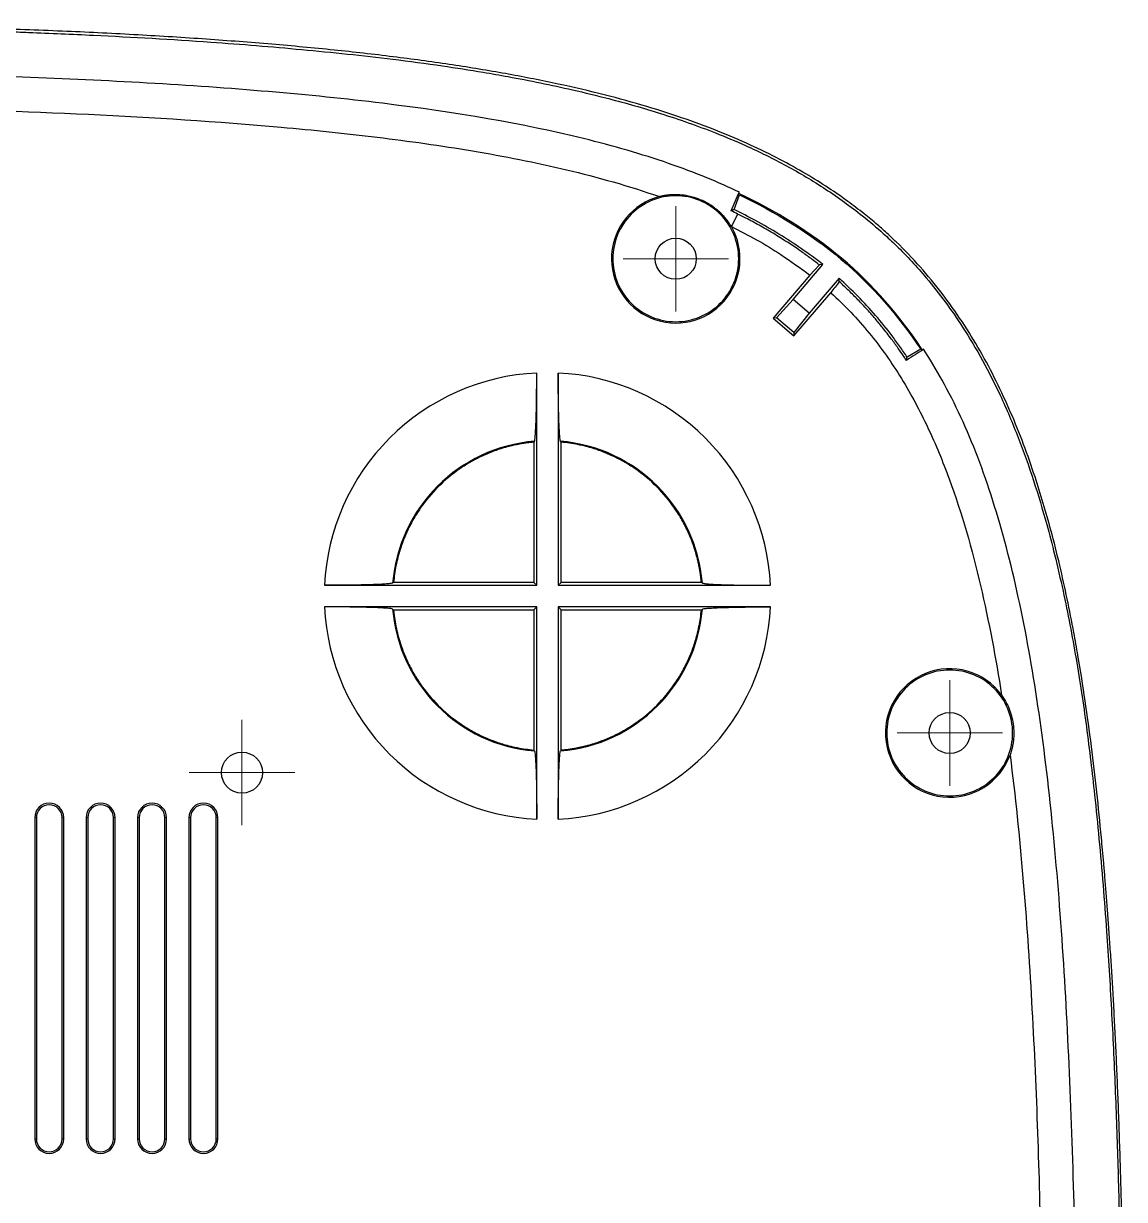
# Model space of a CAD drawing. Header units: millimetres. Extents: x 2884 to 3947, y -242 to 509.
# Drawn here: x 3524.2 to 3609.8, y 237.4 to 328.9 of the extents above; entities that cross this region are included whole.
import ezdxf

# ---------------------------------------------------------------- set-up
doc = ezdxf.new("R2010")
doc.units = ezdxf.units.MM
doc.header["$LTSCALE"] = 16.334999
doc.linetypes.add('点画线', pattern=[18, 12, -2, 2, -2])
doc.layers.add('中心线层', color=1, linetype='点画线', lineweight=18)
doc.layers.add('图框', color=7, linetype='Continuous', lineweight=18)

# ---------------------------------------------------------------- blocks, each defined once
blk = doc.blocks.new('SW_CENTERMARKSYMBOL_26')
at = {"layer": '图框', "color": 0}
for p, q in [((0, 0.5), (0, 0.82)), ((0, 0), (0, 0.5)), ((-0.5, 0), (-0.82, 0)), ((0, 0), (-0.5, 0)), ((0, 0), (0, -0.5)), ((0, 0), (0.5, 0)), ((0.5, 0), (0.82, 0)), ((0, -0.5), (0, -0.82))]:
    blk.add_line(p, q, dxfattribs=at)
blk = doc.blocks.new('SW_CENTERMARKSYMBOL_27')
at = {"layer": '图框', "color": 0}
for p, q in [((0, 0.5), (0, 0.82)), ((0, 0), (0, 0.5)), ((-0.5, 0), (-0.82, 0)), ((0, 0), (-0.5, 0)), ((0, 0), (0, -0.5)), ((0, 0), (0.5, 0)), ((0.5, 0), (0.82, 0)), ((0, -0.5), (0, -0.82))]:
    blk.add_line(p, q, dxfattribs=at)
blk = doc.blocks.new('SW_CENTERMARKSYMBOL_47')
at = {"layer": '图框', "color": 0}
for p, q in [((0, 0.5), (0, 0.82)), ((0, 0), (0, 0.5)), ((-0.5, 0), (-0.82, 0)), ((0, 0), (-0.5, 0)), ((0, 0), (0, -0.5)), ((0, 0), (0.5, 0)), ((0.5, 0), (0.82, 0)), ((0, -0.5), (0, -0.82))]:
    blk.add_line(p, q, dxfattribs=at)

msp = doc.modelspace()

# ---------------------------------------------------------------- linework, layer by layer
at = {"layer": '中心线层', "color": 7, "linetype": 'Continuous', "lineweight": 25}
for p, q in [((3579.838, 315.646), (3579.871, 315.738)), ((3579.464, 314.379), (3579.885, 315.531)), ((3579.885, 315.531), (3579.838, 315.646)), ((3579.739, 314.038), (3579.259, 313.066)), ((3585.363, 309.279), (3582.51, 305.934)), ((3584.062, 307.391), (3586.374, 310.101)), ((3586.107, 310.074), (3585.363, 309.279)), ((3586.374, 310.101), (3586.107, 310.074)), ((3587.633, 309.043), (3585.314, 306.324)), ((3587.65, 308.777), (3587.633, 309.043)), ((3584.12, 304.561), (3586.983, 307.918)), ((3582.771, 305.955), (3584.062, 307.391)), ((3585.314, 306.324), (3584.062, 307.391)), ((3582.771, 305.955), (3582.51, 305.934)), ((3582.51, 305.934), (3584.12, 304.561)), ((3584.099, 304.822), (3582.771, 305.955)), ((3585.314, 306.324), (3584.099, 304.822)), ((3584.099, 304.822), (3584.12, 304.561)), ((3593.988, 303.513), (3592.929, 302.903)), ((3594.107, 303.485), (3593.988, 303.513)), ((3594.191, 303.534), (3594.107, 303.485)), ((3564.105, 285.15), (3564.105, 301.669)), ((3565.777, 301.669), (3565.777, 285.15)), ((3563.93, 296.364), (3563.883, 296.29)), ((3563.883, 296.29), (3563.883, 285.371)), ((3565.999, 296.29), (3565.952, 296.364)), ((3565.999, 285.371), (3565.999, 296.29)), ((3547.585, 285.15), (3564.105, 285.15)), ((3552.964, 285.371), (3552.89, 285.325)), ((3563.883, 285.371), (3552.964, 285.371)), ((3564.105, 285.15), (3563.883, 285.371)), ((3565.777, 285.15), (3565.999, 285.371)), ((3565.777, 285.15), (3582.297, 285.15)), ((3576.918, 285.371), (3565.999, 285.371)), ((3576.992, 285.325), (3576.918, 285.371)), ((3564.105, 283.477), (3547.585, 283.477)), ((3552.89, 283.302), (3552.964, 283.255)), ((3552.964, 283.255), (3563.883, 283.255)), ((3564.105, 283.477), (3563.883, 283.255)), ((3563.883, 283.255), (3563.883, 272.337)), ((3564.105, 266.957), (3564.105, 283.477)), ((3565.777, 283.477), (3565.777, 266.957)), ((3565.999, 283.255), (3565.777, 283.477)), ((3582.297, 283.477), (3565.777, 283.477)), ((3565.999, 272.337), (3565.999, 283.255)), ((3565.999, 283.255), (3576.918, 283.255)), ((3576.918, 283.255), (3576.992, 283.302)), ((3563.883, 272.337), (3563.93, 272.262)), ((3565.952, 272.262), (3565.999, 272.337)), ((3525.042, 267.079), (3525.042, 242.079)), ((3525.171, 267.079), (3525.042, 267.079)), ((3525.171, 267.079), (3525.171, 242.079)), ((3527.3, 267.079), (3527.171, 267.079)), ((3527.171, 242.079), (3527.171, 267.079)), ((3527.3, 242.079), (3527.3, 267.079)), ((3529.042, 267.079), (3529.042, 242.079)), ((3529.171, 267.079), (3529.042, 267.079)), ((3529.171, 267.079), (3529.171, 242.079)), ((3531.171, 242.079), (3531.171, 267.079)), ((3531.3, 267.079), (3531.171, 267.079)), ((3531.3, 242.079), (3531.3, 267.079)), ((3533.042, 267.079), (3533.042, 242.079)), ((3533.171, 267.079), (3533.042, 267.079)), ((3533.171, 267.079), (3533.171, 242.079)), ((3535.171, 242.079), (3535.171, 267.079)), ((3535.3, 267.079), (3535.171, 267.079)), ((3535.3, 242.079), (3535.3, 267.079)), ((3537.042, 267.079), (3537.042, 242.079)), ((3537.171, 267.079), (3537.042, 267.079)), ((3537.171, 267.079), (3537.171, 242.079)), ((3539.3, 267.079), (3539.171, 267.079)), ((3539.171, 242.079), (3539.171, 267.079)), ((3539.3, 242.079), (3539.3, 267.079)), ((3525.042, 242.079), (3525.171, 242.079)), ((3527.171, 242.079), (3527.3, 242.079)), ((3529.042, 242.079), (3529.171, 242.079)), ((3531.171, 242.079), (3531.3, 242.079)), ((3533.042, 242.079), (3533.171, 242.079)), ((3535.171, 242.079), (3535.3, 242.079)), ((3537.042, 242.079), (3537.171, 242.079)), ((3539.171, 242.079), (3539.3, 242.079))]:
    msp.add_line(p, q, dxfattribs=at)
for centre in [(3574.921, 310.56), (3596.238, 273.662), (3541.171, 270.579)]:
    msp.add_circle(centre, 1.6, dxfattribs=at)
for centre, radius, start, end in [((3574.921, 310.56), 5, 104.74067, 30.01576), ((3564.941, 284.313), 12.093, 94.79738, 175.20262), ((3564.941, 284.313), 12.093, 4.79738, 85.20262), ((3564.941, 284.313), 12.093, 184.79738, 265.20262), ((3564.941, 284.313), 12.093, 274.79738, 355.20262), ((3596.238, 273.662), 5, 36.1652, 339.95786), ((3526.171, 267.079), 1.129, 360, 180), ((3526.171, 267.079), 1, 360, 180), ((3530.171, 267.079), 1.129, 0, 180), ((3530.171, 267.079), 1, 0, 180), ((3534.171, 267.079), 1.129, 0, 180), ((3534.171, 267.079), 1, 0, 180), ((3538.171, 267.079), 1.129, 0, 180), ((3538.171, 267.079), 1, 0, 180), ((3526.171, 242.079), 1.129, 180, 0), ((3526.171, 242.079), 1, 180, 0), ((3530.171, 242.079), 1.129, 180, 0), ((3530.171, 242.079), 1, 180, 0), ((3534.171, 242.079), 1.129, 180, 0), ((3534.171, 242.079), 1, 180, 0), ((3538.171, 242.079), 1.129, 180, 0), ((3538.171, 242.079), 1, 180, 0)]:
    msp.add_arc(centre, radius, start, end, dxfattribs=at)
for points, knots in [([(3609.836, 215.545), (3609.838, 216.619), (3609.84, 218.735), (3609.83, 221.86), (3609.81, 224.885), (3609.779, 227.812), (3609.739, 230.64), (3609.69, 233.368), (3609.632, 235.997), (3609.567, 238.526), (3609.494, 240.956), (3609.415, 243.286), (3609.331, 245.516), (3609.242, 247.647), (3609.148, 249.679), (3609.05, 251.611), (3608.949, 253.444), (3608.845, 255.177), (3608.74, 256.811), (3608.635, 258.346), (3608.53, 259.782), (3608.426, 261.119), (3608.325, 262.357), (3608.228, 263.496), (3608.135, 264.536), (3607.854, 267.571), (3607.308, 272.627), (3606.532, 277.943), (3605.696, 282.636), (3605.02, 285.893), (3604.004, 289.933), (3602.821, 293.936), (3601.065, 298.635), (3598.698, 303.447), (3595.743, 307.929), (3593.176, 310.842), (3591.387, 312.52), (3590.554, 313.257), (3589.514, 314.115), (3588.253, 315.075), (3586.751, 316.116), (3584.994, 317.215), (3582.972, 318.341), (3580.682, 319.458), (3578.13, 320.545), (3575.31, 321.582), (3572.221, 322.555), (3568.862, 323.458), (3565.237, 324.288), (3561.355, 325.037), (3557.227, 325.705), (3552.861, 326.298), (3548.257, 326.816), (3543.414, 327.265), (3538.333, 327.656), (3533.013, 327.988), (3527.455, 328.261), (3521.659, 328.48), (3515.624, 328.653), (3509.351, 328.774), (3502.841, 328.847), (3498.421, 328.856), (3496.171, 328.86)], [0, 0, 0, 0, 8143.010588, 16037.098312, 23681.668755, 31076.241381, 38220.437258, 45113.967347, 51756.621428, 58148.257687, 64288.798747, 70178.432331, 75817.33738, 81205.62497, 86343.418752, 91230.847033, 95868.035813, 100255.102912, 104392.153286, 108279.275562, 111916.53977, 115303.996226, 118441.675464, 121329.589118, 123967.731601, 126356.08256, 144431.066829, 162501.202985, 167056.932915, 180559.912726, 187700.427862, 198628.154184, 212177.78616, 225667.392308, 239186.33339, 252750.116254, 254967.098162, 257776.50023, 261178.978586, 265178.885643, 269786.25013, 275023.671924, 280880.649314, 287318.339712, 294320.443009, 301900.429192, 310074.611589, 318858.779937, 328257.654104, 338254.964344, 348819.018473, 359944.179398, 371646.434158, 383931.079783, 396803.65917, 410267.507361, 424325.148631, 438978.443712, 454228.833916, 470078.06469, 486527.28301, 503577.276808, 503577.276808, 503577.276808, 503577.276808]), ([(3496.171, 328.661), (3497.232, 328.66), (3499.296, 328.658), (3502.302, 328.643), (3505.131, 328.62), (3507.781, 328.589), (3510.253, 328.553), (3512.548, 328.512), (3514.664, 328.467), (3516.603, 328.421), (3518.365, 328.373), (3519.948, 328.327), (3521.355, 328.282), (3522.584, 328.24), (3523.636, 328.203), (3525.965, 328.116), (3530.987, 327.902), (3536.897, 327.561), (3542.296, 327.151), (3547.015, 326.74), (3551.844, 326.237), (3556.542, 325.612), (3559.533, 325.148), (3562.915, 324.554), (3566.178, 323.89), (3570.13, 322.927), (3573.859, 321.87), (3577.406, 320.627), (3580.671, 319.251), (3583.555, 317.835), (3586.607, 316.019), (3589.103, 314.221), (3590.904, 312.699), (3592.593, 311.12), (3594.758, 308.774), (3597.573, 304.946), (3599.877, 300.723), (3601.596, 296.672), (3602.79, 293.311), (3603.7, 290.256), (3604.448, 287.385), (3605.252, 283.916), (3606.106, 279.462), (3606.772, 275.025), (3607.218, 271.489), (3607.544, 268.575), (3607.984, 264.179), (3608.436, 258.607), (3608.835, 252.147), (3609.12, 246.055), (3609.333, 239.958), (3609.488, 233.857), (3609.586, 227.754), (3609.638, 221.649), (3609.637, 217.58), (3609.637, 215.545)], [0, 0, 0, 0, 6987.179787, 13583.468897, 19789.082931, 25604.243077, 31029.168412, 36064.069713, 40709.144758, 44964.574974, 48830.523336, 52307.133334, 55394.530179, 58092.827725, 60402.105506, 62322.428227, 73434.246326, 93491.186156, 101282.438555, 109074.512409, 124671.82329, 133229.756629, 140267.771286, 144595.143556, 155834.001574, 162173.343511, 171369.511183, 181338.771287, 186884.232554, 194683.311592, 202470.975241, 210233.616268, 214898.521399, 217985.236236, 225447.404887, 235877.922213, 249179.415352, 256999.809514, 264831.885209, 272646.483271, 277974.442259, 284359.383558, 296080.323932, 307812.191106, 313884.946304, 319544.154505, 327112.159946, 342960.320253, 356336.639742, 369716.715903, 383101.931549, 396492.331226, 409886.235861, 423281.161515, 436674.301845, 436674.301845, 436674.301845, 436674.301845]), ([(3579.871, 315.737), (3579.065, 316.117), (3578.211, 316.499), (3577.339, 316.855), (3576.376, 317.249), (3575.379, 317.624), (3574.347, 317.981), (3572.283, 318.694), (3570.08, 319.334), (3567.735, 319.911), (3563.045, 321.063), (3557.797, 321.957), (3552.105, 322.653), (3546.412, 323.35), (3540.272, 323.852), (3533.797, 324.228), (3527.477, 324.596), (3520.828, 324.833), (3514.074, 324.986)], [0, 0, 0, 0, 3105.73156, 3105.73156, 3105.73156, 6535.300585, 6535.300585, 6535.300585, 13394.438636, 13394.438636, 13394.438636, 27112.714737, 27112.714737, 27112.714737, 40830.990838, 40830.990838, 40830.990838, 54223.814471, 54223.814471, 54223.814471, 54223.814471]), ([(3514.226, 322.31), (3519.231, 322.2), (3524.236, 322.037), (3534.236, 321.553), (3539.231, 321.241), (3546.711, 320.572), (3549.202, 320.316), (3554.165, 319.714), (3556.637, 319.365), (3561.556, 318.535), (3564.003, 318.054), (3568.86, 316.901), (3571.269, 316.226), (3573.649, 315.395)], [0, 0, 0, 0, 13439.661769, 13439.661769, 26879.323538, 26879.323538, 33599.154423, 33599.154423, 40318.985307, 40318.985307, 47038.816192, 47038.816192, 53758.647076, 53758.647076, 53758.647076, 53758.647076]), ([(3579.819, 310.56), (3579.819, 309.918), (3579.692, 309.278), (3579.201, 308.093), (3578.838, 307.549), (3577.931, 306.643), (3577.388, 306.279), (3576.203, 305.789), (3575.562, 305.661), (3574.28, 305.661), (3573.639, 305.789), (3572.454, 306.279), (3571.911, 306.643), (3571.004, 307.549), (3570.641, 308.093), (3570.15, 309.278), (3570.023, 309.918), (3570.023, 311.201), (3570.15, 311.842), (3570.641, 313.027), (3571.004, 313.57), (3571.911, 314.477), (3572.454, 314.84), (3573.639, 315.331), (3574.28, 315.458), (3575.562, 315.458), (3576.203, 315.331), (3577.388, 314.84), (3577.931, 314.477), (3578.838, 313.57), (3579.201, 313.027), (3579.692, 311.842), (3579.819, 311.201), (3579.819, 310.56)], [0, 0, 0, 0, 8566.707143, 8566.707143, 17133.414286, 17133.414286, 25700.121428, 25700.121428, 34266.828571, 34266.828571, 42833.535714, 42833.535714, 51400.242857, 51400.242857, 59966.949999, 59966.949999, 68533.657142, 68533.657142, 77100.364285, 77100.364285, 85667.071428, 85667.071428, 94233.778571, 94233.778571, 102800.485713, 102800.485713, 111367.192856, 111367.192856, 119933.899999, 119933.899999, 128500.607142, 128500.607142, 137067.314284, 137067.314284, 137067.314284, 137067.314284]), ([(3579.25, 313.061), (3579.215, 313.118), (3579.146, 313.231), (3579.032, 313.396), (3578.914, 313.557), (3578.79, 313.711), (3578.661, 313.86), (3578.527, 314.002), (3578.388, 314.139), (3578.246, 314.269), (3578.1, 314.393), (3577.95, 314.51), (3577.797, 314.622), (3577.641, 314.726), (3577.483, 314.825), (3577.322, 314.917), (3577.159, 315.002), (3576.994, 315.081), (3576.683, 315.216), (3576.203, 315.38), (3575.553, 315.511), (3575.018, 315.548), (3574.596, 315.539), (3574.277, 315.512), (3573.957, 315.465), (3573.753, 315.419), (3573.649, 315.395)], [0, 0, 0, 0, 7449.420322, 14674.841526, 21682.252231, 28478.210147, 35069.89672, 41465.174092, 47672.643146, 53701.700887, 59562.59475, 65266.470715, 70825.411368, 76252.459391, 81561.62152, 86767.847949, 91886.982702, 96935.681724, 101931.297489, 119870.62068, 138597.009136, 158740.372811, 169104.571703, 180010.049522, 191496.244478, 203596.952387, 203596.952387, 203596.952387, 203596.952387]), ([(3594.107, 303.485), (3592.361, 306.121), (3590.262, 308.556), (3587.823, 310.6), (3585.383, 312.645), (3582.657, 314.29), (3579.838, 315.646)], [0, 0, 0, 0, 10735.147536, 10735.147536, 10735.147536, 21470.292181, 21470.292181, 21470.292181, 21470.292181]), ([(3579.885, 315.531), (3582.67, 314.185), (3585.36, 312.556), (3587.769, 310.537), (3590.18, 308.516), (3592.256, 306.115), (3593.988, 303.513)], [0, 0, 0, 0, 10728.992209, 10728.992209, 10728.992209, 21462.866482, 21462.866482, 21462.866482, 21462.866482]), ([(3586.374, 310.101), (3585.843, 310.516), (3585.269, 310.941), (3584.699, 311.336), (3584.124, 311.735), (3583.539, 312.117), (3582.943, 312.482), (3582.348, 312.847), (3581.743, 313.196), (3581.13, 313.528), (3580.581, 313.824), (3580.014, 314.111), (3579.464, 314.379)], [0, 0, 0, 0, 9698.056618, 9698.056618, 9698.056618, 19491.855085, 19491.855085, 19491.855085, 29285.653552, 29285.653552, 29285.653552, 38038.825531, 38038.825531, 38038.825531, 38038.825531]), ([(3586.107, 310.074), (3585.983, 310.169), (3585.735, 310.359), (3585.232, 310.732), (3584.34, 311.37), (3583.38, 311.999), (3582.311, 312.651), (3581.428, 313.157), (3580.508, 313.652), (3579.948, 313.933), (3579.739, 314.038)], [0, 0, 0, 0, 4415.85436, 8906.875642, 17811.864682, 35619.874385, 41527.857903, 53430.695245, 64578.942828, 71241.65638, 71241.65638, 71241.65638, 71241.65638]), ([(3579.256, 313.067), (3579.913, 312.729), (3581.225, 312.054), (3583.284, 310.816), (3584.62, 309.828), (3585.363, 309.279)], [0, 0, 0, 0, 9191.539132, 18384.271483, 29881.485827, 29881.485827, 29881.485827, 29881.485827]), ([(3592.929, 302.902), (3592.745, 303.178), (3592.552, 303.46), (3592.157, 304.018), (3591.956, 304.294), (3591.342, 305.104), (3590.916, 305.63), (3590.032, 306.654), (3589.574, 307.152), (3588.626, 308.12), (3588.12, 308.602), (3587.633, 309.043)], [0, 0, 0, 0, 5828.984527, 5828.984527, 11657.969055, 11657.969055, 23315.938109, 23315.938109, 34973.907164, 34973.907164, 46631.876219, 46631.876219, 46631.876219, 46631.876219]), ([(3592.87, 302.654), (3592.788, 302.778), (3592.582, 303.089), (3592.199, 303.642), (3591.666, 304.373), (3591.07, 305.141), (3590.407, 305.94), (3589.743, 306.693), (3589.029, 307.448), (3588.337, 308.139), (3587.874, 308.569), (3587.65, 308.777)], [0, 0, 0, 0, 4428.697982, 11086.516614, 19983.439301, 31314.227593, 39960.657169, 50856.110959, 61151.408657, 70839.449967, 79916.410731, 79916.410731, 79916.410731, 79916.410731]), ([(3586.983, 307.918), (3588.067, 306.939), (3589.062, 305.89), (3590.888, 303.661), (3591.719, 302.482), (3592.859, 300.628), (3593.222, 299.995), (3593.907, 298.715), (3594.231, 298.069), (3595.152, 296.11), (3595.699, 294.78), (3597.186, 290.732), (3597.974, 287.958), (3599.294, 282.318), (3599.826, 279.473), (3600.275, 276.613)], [0, 0, 0, 0, 7907.746408, 7907.746408, 15815.492816, 15815.492816, 19769.366019, 19769.366019, 23723.239223, 23723.239223, 31630.985631, 31630.985631, 47446.478447, 47446.478447, 63261.971262, 63261.971262, 63261.971262, 63261.971262]), ([(3605.962, 234.999), (3605.79, 242.354), (3605.51, 249.564), (3605.066, 256.345), (3604.612, 263.291), (3603.99, 269.808), (3603.108, 275.754), (3602.225, 281.7), (3601.082, 287.066), (3599.598, 291.734), (3598.855, 294.067), (3598.028, 296.233), (3597.103, 298.237), (3596.641, 299.239), (3596.155, 300.201), (3595.644, 301.123), (3595.18, 301.959), (3594.682, 302.773), (3594.19, 303.534)], [0, 0, 0, 0, 13551.69992, 13551.69992, 13551.69992, 27432.743284, 27432.743284, 27432.743284, 41313.786649, 41313.786649, 41313.786649, 48254.308331, 48254.308331, 48254.308331, 51724.569173, 51724.569173, 51724.569173, 54867.626385, 54867.626385, 54867.626385, 54867.626385]), ([(3564.105, 301.669), (3559.791, 301.461), (3555.708, 299.654), (3549.6, 293.546), (3547.793, 289.464), (3547.585, 285.15)], [0, 0, 0, 0, 18875.506315, 18875.506315, 37751.01263, 37751.01263, 37751.01263, 37751.01263]), ([(3563.93, 296.364), (3563.95, 296.456), (3563.992, 296.64), (3564.045, 297.641), (3564.085, 299.053), (3564.103, 300.487), (3564.104, 301.376), (3564.105, 301.669)], [0, 0, 0, 0, 10290.409723, 20579.519803, 30897.394833, 41224.603667, 46310.021768, 46310.021768, 46310.021768, 46310.021768]), ([(3565.952, 296.364), (3565.932, 296.456), (3565.89, 296.64), (3565.837, 297.641), (3565.797, 299.053), (3565.779, 300.487), (3565.778, 301.376), (3565.777, 301.669)], [0, 0, 0, 0, 10295.807983, 20590.309779, 30913.591598, 41246.212114, 46334.295083, 46334.295083, 46334.295083, 46334.295083]), ([(3582.297, 285.15), (3582.089, 289.464), (3580.282, 293.546), (3574.174, 299.654), (3570.091, 301.461), (3565.777, 301.669)], [0, 0, 0, 0, 19012.136704, 19012.136704, 38024.273408, 38024.273408, 38024.273408, 38024.273408]), ([(3563.883, 296.29), (3563.773, 296.279), (3563.554, 296.258), (3563.226, 296.215), (3562.9, 296.164), (3562.575, 296.103), (3562.251, 296.034), (3561.701, 295.899), (3560.932, 295.665), (3559.958, 295.272), (3559.011, 294.791), (3557.79, 294.026), (3556.392, 292.862), (3555.228, 291.465), (3554.463, 290.243), (3553.982, 289.297), (3553.59, 288.322), (3553.323, 287.448), (3553.147, 286.681), (3553.033, 286.029), (3552.987, 285.591), (3552.964, 285.371)], [0, 0, 0, 0, 3195.196388, 6385.841071, 9574.348799, 12763.139178, 15954.631173, 19151.237613, 29171.432208, 39196.608805, 49540.608556, 59889.549524, 80900.497095, 101911.444666, 112255.444656, 122604.385864, 132624.57998, 142649.756293, 149035.005565, 155411.698594, 161799.204734, 161799.204734, 161799.204734, 161799.204734]), ([(3576.918, 285.371), (3576.907, 285.481), (3576.886, 285.701), (3576.843, 286.028), (3576.791, 286.355), (3576.731, 286.68), (3576.661, 287.003), (3576.527, 287.553), (3576.292, 288.322), (3575.9, 289.296), (3575.419, 290.243), (3574.654, 291.465), (3573.49, 292.862), (3572.092, 294.026), (3570.871, 294.791), (3569.924, 295.272), (3568.95, 295.665), (3568.076, 295.932), (3567.308, 296.107), (3566.657, 296.221), (3566.218, 296.267), (3565.999, 296.29)], [0, 0, 0, 0, 3211.50766, 6418.440379, 9623.225233, 12828.294183, 16036.078539, 19249.003449, 29320.350493, 39396.704973, 49793.510177, 60195.281823, 81313.48893, 102431.696037, 112828.501483, 123230.273369, 133301.619932, 143377.974126, 149795.819685, 156205.065321, 162625.179269, 162625.179269, 162625.179269, 162625.179269]), ([(3552.89, 285.325), (3552.871, 285.313), (3552.821, 285.301), (3552.699, 285.284), (3552.651, 285.279), (3552.539, 285.268), (3552.475, 285.262), (3552.262, 285.246), (3552.094, 285.236), (3551.703, 285.217), (3551.479, 285.208), (3550.993, 285.192), (3550.73, 285.185), (3550.165, 285.173), (3549.863, 285.167), (3549.243, 285.159), (3548.922, 285.155), (3548.261, 285.151), (3547.923, 285.15), (3547.585, 285.15)], [0, 0, 0, 0, 9901.641651, 9901.641651, 14852.462476, 14852.462476, 19803.283301, 19803.283301, 29704.924952, 29704.924952, 39606.566603, 39606.566603, 49508.208253, 49508.208253, 59409.849904, 59409.849904, 69311.491555, 69311.491555, 79213.133205, 79213.133205, 79213.133205, 79213.133205]), ([(3576.992, 285.325), (3577.011, 285.313), (3577.061, 285.301), (3577.183, 285.284), (3577.231, 285.279), (3577.343, 285.268), (3577.407, 285.262), (3577.62, 285.246), (3577.788, 285.236), (3578.179, 285.217), (3578.403, 285.208), (3578.889, 285.192), (3579.152, 285.185), (3579.717, 285.173), (3580.019, 285.167), (3580.639, 285.159), (3580.96, 285.155), (3581.621, 285.151), (3581.959, 285.15), (3582.297, 285.15)], [0, 0, 0, 0, 9977.984006, 9977.984006, 14966.976008, 14966.976008, 19955.968011, 19955.968011, 29933.952017, 29933.952017, 39911.936023, 39911.936023, 49889.920028, 49889.920028, 59867.904034, 59867.904034, 69845.88804, 69845.88804, 79823.872045, 79823.872045, 79823.872045, 79823.872045]), ([(3552.89, 283.302), (3552.871, 283.314), (3552.821, 283.325), (3552.699, 283.342), (3552.651, 283.348), (3552.539, 283.359), (3552.475, 283.364), (3552.262, 283.38), (3552.094, 283.39), (3551.703, 283.409), (3551.479, 283.418), (3550.993, 283.434), (3550.73, 283.441), (3550.165, 283.454), (3549.863, 283.46), (3549.243, 283.468), (3548.922, 283.471), (3548.261, 283.476), (3547.923, 283.477), (3547.585, 283.477)], [0, 0, 0, 0, 9903.904139, 9903.904139, 14855.856209, 14855.856209, 19807.808279, 19807.808279, 29711.712418, 29711.712418, 39615.616558, 39615.616558, 49519.520697, 49519.520697, 59423.424836, 59423.424836, 69327.328976, 69327.328976, 79231.233115, 79231.233115, 79231.233115, 79231.233115]), ([(3547.585, 283.477), (3547.793, 279.163), (3549.6, 275.081), (3555.708, 268.973), (3559.791, 267.165), (3564.105, 266.957)], [0, 0, 0, 0, 18919.893803, 18919.893803, 37839.787606, 37839.787606, 37839.787606, 37839.787606]), ([(3552.964, 283.255), (3552.975, 283.146), (3552.996, 282.926), (3553.039, 282.598), (3553.091, 282.272), (3553.151, 281.947), (3553.221, 281.624), (3553.355, 281.073), (3553.59, 280.305), (3553.982, 279.33), (3554.463, 278.384), (3555.228, 277.162), (3556.392, 275.765), (3557.79, 274.601), (3559.011, 273.836), (3559.958, 273.354), (3560.932, 272.962), (3561.806, 272.695), (3562.573, 272.52), (3563.225, 272.405), (3563.664, 272.36), (3563.883, 272.337)], [0, 0, 0, 0, 3196.979649, 6389.405052, 9579.692307, 12770.262371, 15963.535558, 19161.926044, 29187.712978, 39218.484689, 49568.257495, 59922.974273, 80945.648191, 101968.322109, 112318.095153, 122672.812173, 132698.598624, 142729.370054, 149118.182976, 155498.434878, 161889.505927, 161889.505927, 161889.505927, 161889.505927]), ([(3565.777, 266.957), (3570.091, 267.165), (3574.174, 268.973), (3580.282, 275.081), (3582.089, 279.163), (3582.297, 283.477)], [0, 0, 0, 0, 19056.604426, 19056.604426, 38113.208851, 38113.208851, 38113.208851, 38113.208851]), ([(3565.999, 272.337), (3566.109, 272.347), (3566.328, 272.368), (3566.656, 272.412), (3566.982, 272.463), (3567.307, 272.524), (3567.63, 272.593), (3568.181, 272.727), (3568.949, 272.962), (3569.924, 273.354), (3570.871, 273.835), (3572.092, 274.601), (3573.49, 275.765), (3574.653, 277.162), (3575.419, 278.384), (3575.9, 279.33), (3576.292, 280.305), (3576.559, 281.179), (3576.735, 281.946), (3576.849, 282.598), (3576.895, 283.036), (3576.918, 283.255)], [0, 0, 0, 0, 3213.30746, 6422.037413, 9628.6183, 12835.48344, 16045.065509, 19259.791013, 29336.782261, 39418.783749, 49821.415553, 60229.016578, 81359.058791, 102489.101005, 112891.733048, 123299.334315, 133376.325081, 143458.326285, 149879.768545, 156292.606063, 162716.317984, 162716.317984, 162716.317984, 162716.317984]), ([(3576.992, 283.302), (3577.011, 283.314), (3577.061, 283.325), (3577.183, 283.342), (3577.231, 283.348), (3577.343, 283.359), (3577.407, 283.364), (3577.62, 283.38), (3577.788, 283.39), (3578.179, 283.409), (3578.403, 283.418), (3578.889, 283.434), (3579.152, 283.441), (3579.717, 283.454), (3580.019, 283.46), (3580.639, 283.468), (3580.96, 283.471), (3581.621, 283.476), (3581.959, 283.477), (3582.297, 283.477)], [0, 0, 0, 0, 9980.249051, 9980.249051, 14970.373577, 14970.373577, 19960.498103, 19960.498103, 29940.747154, 29940.747154, 39920.996205, 39920.996205, 49901.245257, 49901.245257, 59881.494308, 59881.494308, 69861.743359, 69861.743359, 79841.99241, 79841.99241, 79841.99241, 79841.99241]), ([(3601.137, 273.662), (3601.137, 273.021), (3601.009, 272.38), (3600.518, 271.195), (3600.155, 270.652), (3599.249, 269.745), (3598.705, 269.382), (3597.52, 268.891), (3596.879, 268.764), (3595.597, 268.764), (3594.956, 268.891), (3593.771, 269.382), (3593.228, 269.745), (3592.321, 270.652), (3591.958, 271.195), (3591.467, 272.38), (3591.34, 273.021), (3591.34, 274.303), (3591.467, 274.944), (3591.958, 276.129), (3592.321, 276.672), (3593.228, 277.579), (3593.771, 277.942), (3594.956, 278.433), (3595.597, 278.56), (3596.879, 278.56), (3597.52, 278.433), (3598.705, 277.942), (3599.249, 277.579), (3600.155, 276.672), (3600.518, 276.129), (3601.009, 274.944), (3601.137, 274.303), (3601.137, 273.662)], [0, 0, 0, 0, 8660.472258, 8660.472258, 17320.944515, 17320.944515, 25981.416773, 25981.416773, 34641.889031, 34641.889031, 43302.361289, 43302.361289, 51962.833546, 51962.833546, 60623.305804, 60623.305804, 69283.778062, 69283.778062, 77944.250319, 77944.250319, 86604.722577, 86604.722577, 95265.194835, 95265.194835, 103925.667093, 103925.667093, 112586.13935, 112586.13935, 121246.611608, 121246.611608, 129907.083866, 129907.083866, 138567.556123, 138567.556123, 138567.556123, 138567.556123]), ([(3600.275, 276.613), (3600.311, 276.56), (3600.382, 276.458), (3600.484, 276.296), (3600.58, 276.131), (3600.669, 275.963), (3600.752, 275.791), (3600.887, 275.483), (3601.049, 275.018), (3601.185, 274.365), (3601.236, 273.7), (3601.206, 273.137), (3601.136, 272.676), (3601.051, 272.301), (3600.975, 272.068), (3600.935, 271.948)], [0, 0, 0, 0, 5099.010972, 10042.080799, 14840.970139, 19508.523681, 24058.692393, 28506.525707, 43051.058128, 56886.466183, 70852.356969, 85379.297708, 94410.569721, 103897.767337, 113948.678479, 113948.678479, 113948.678479, 113948.678479]), ([(3563.93, 272.262), (3563.95, 272.171), (3563.992, 271.987), (3564.045, 270.985), (3564.085, 269.573), (3564.103, 268.14), (3564.104, 267.251), (3564.105, 266.957)], [0, 0, 0, 0, 10322.81879, 20644.345343, 30994.699047, 41354.41245, 46455.868312, 46455.868312, 46455.868312, 46455.868312]), ([(3565.777, 266.957), (3565.779, 267.554), (3565.783, 268.748), (3565.815, 270.34), (3565.862, 271.544), (3565.911, 272.138), (3565.942, 272.232), (3565.952, 272.262)], [0, 0, 0, 0, 10340.17442, 20679.612854, 31036.732707, 41401.476771, 46477.719554, 46477.719554, 46477.719554, 46477.719554]), ([(3600.935, 271.948), (3601.75, 265.579), (3602.244, 259.175), (3602.972, 246.361), (3603.191, 239.947), (3603.321, 233.529)], [0, 0, 0, 0, 10839.790436, 10839.790436, 21679.580871, 21679.580871, 21679.580871, 21679.580871])]:
    msp.add_open_spline(points, degree=3, knots=knots, dxfattribs=at)
for points in [[(3579.232, 314.284), (3579.437, 314.772), (3579.641, 315.261), (3579.844, 315.75)], [(3579.464, 314.379), (3579.386, 314.348), (3579.309, 314.316), (3579.232, 314.285)], [(3579.739, 314.038), (3579.571, 314.121), (3579.402, 314.203), (3579.232, 314.284)], [(3587.65, 308.777), (3587.429, 308.49), (3587.206, 308.204), (3586.983, 307.918)], [(3594.207, 303.509), (3593.762, 303.224), (3593.316, 302.939), (3592.87, 302.654)], [(3592.87, 302.654), (3592.89, 302.736), (3592.91, 302.819), (3592.929, 302.902)]]:
    msp.add_open_spline(points, degree=3, dxfattribs=at)

# ---------------------------------------------------------------- block references
at = {"layer": '中心线层', "xscale": 5, "yscale": 5, "zscale": 5}
for name, p in [('SW_CENTERMARKSYMBOL_26', (3574.921, 310.56)), ('SW_CENTERMARKSYMBOL_27', (3596.238, 273.662)), ('SW_CENTERMARKSYMBOL_47', (3541.171, 270.579))]:
    msp.add_blockref(name, p, dxfattribs=at)

doc.saveas('drawing.dxf')
